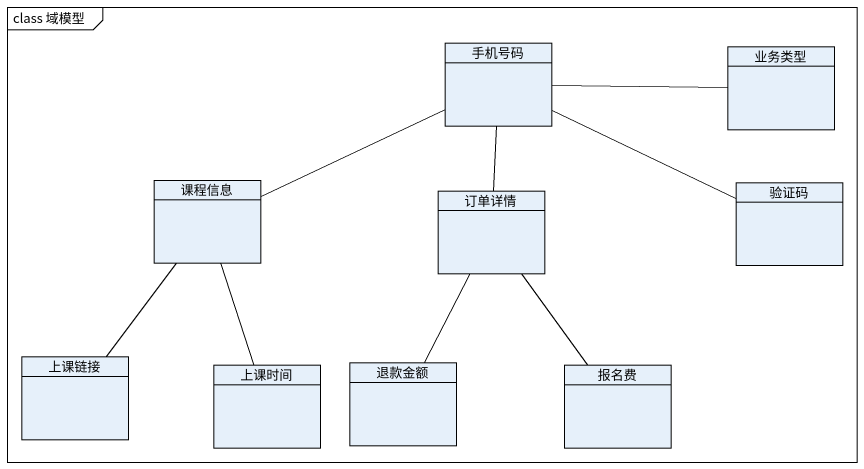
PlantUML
@startuml
mainframe class 域模型
hide circle
hide empty members
class 手机号码
class 业务类型
class 课程信息
class 订单详情
class 验证码
class 上课链接
class 上课时间
class 退款金额
class 报名费
手机号码 -right- 业务类型
手机号码 -left- 课程信息
手机号码 -right- 验证码
课程信息 -- 上课链接
课程信息 -- 上课时间
订单详情 -up- 手机号码
订单详情 -- 退款金额
订单详情 -- 报名费
@enduml
